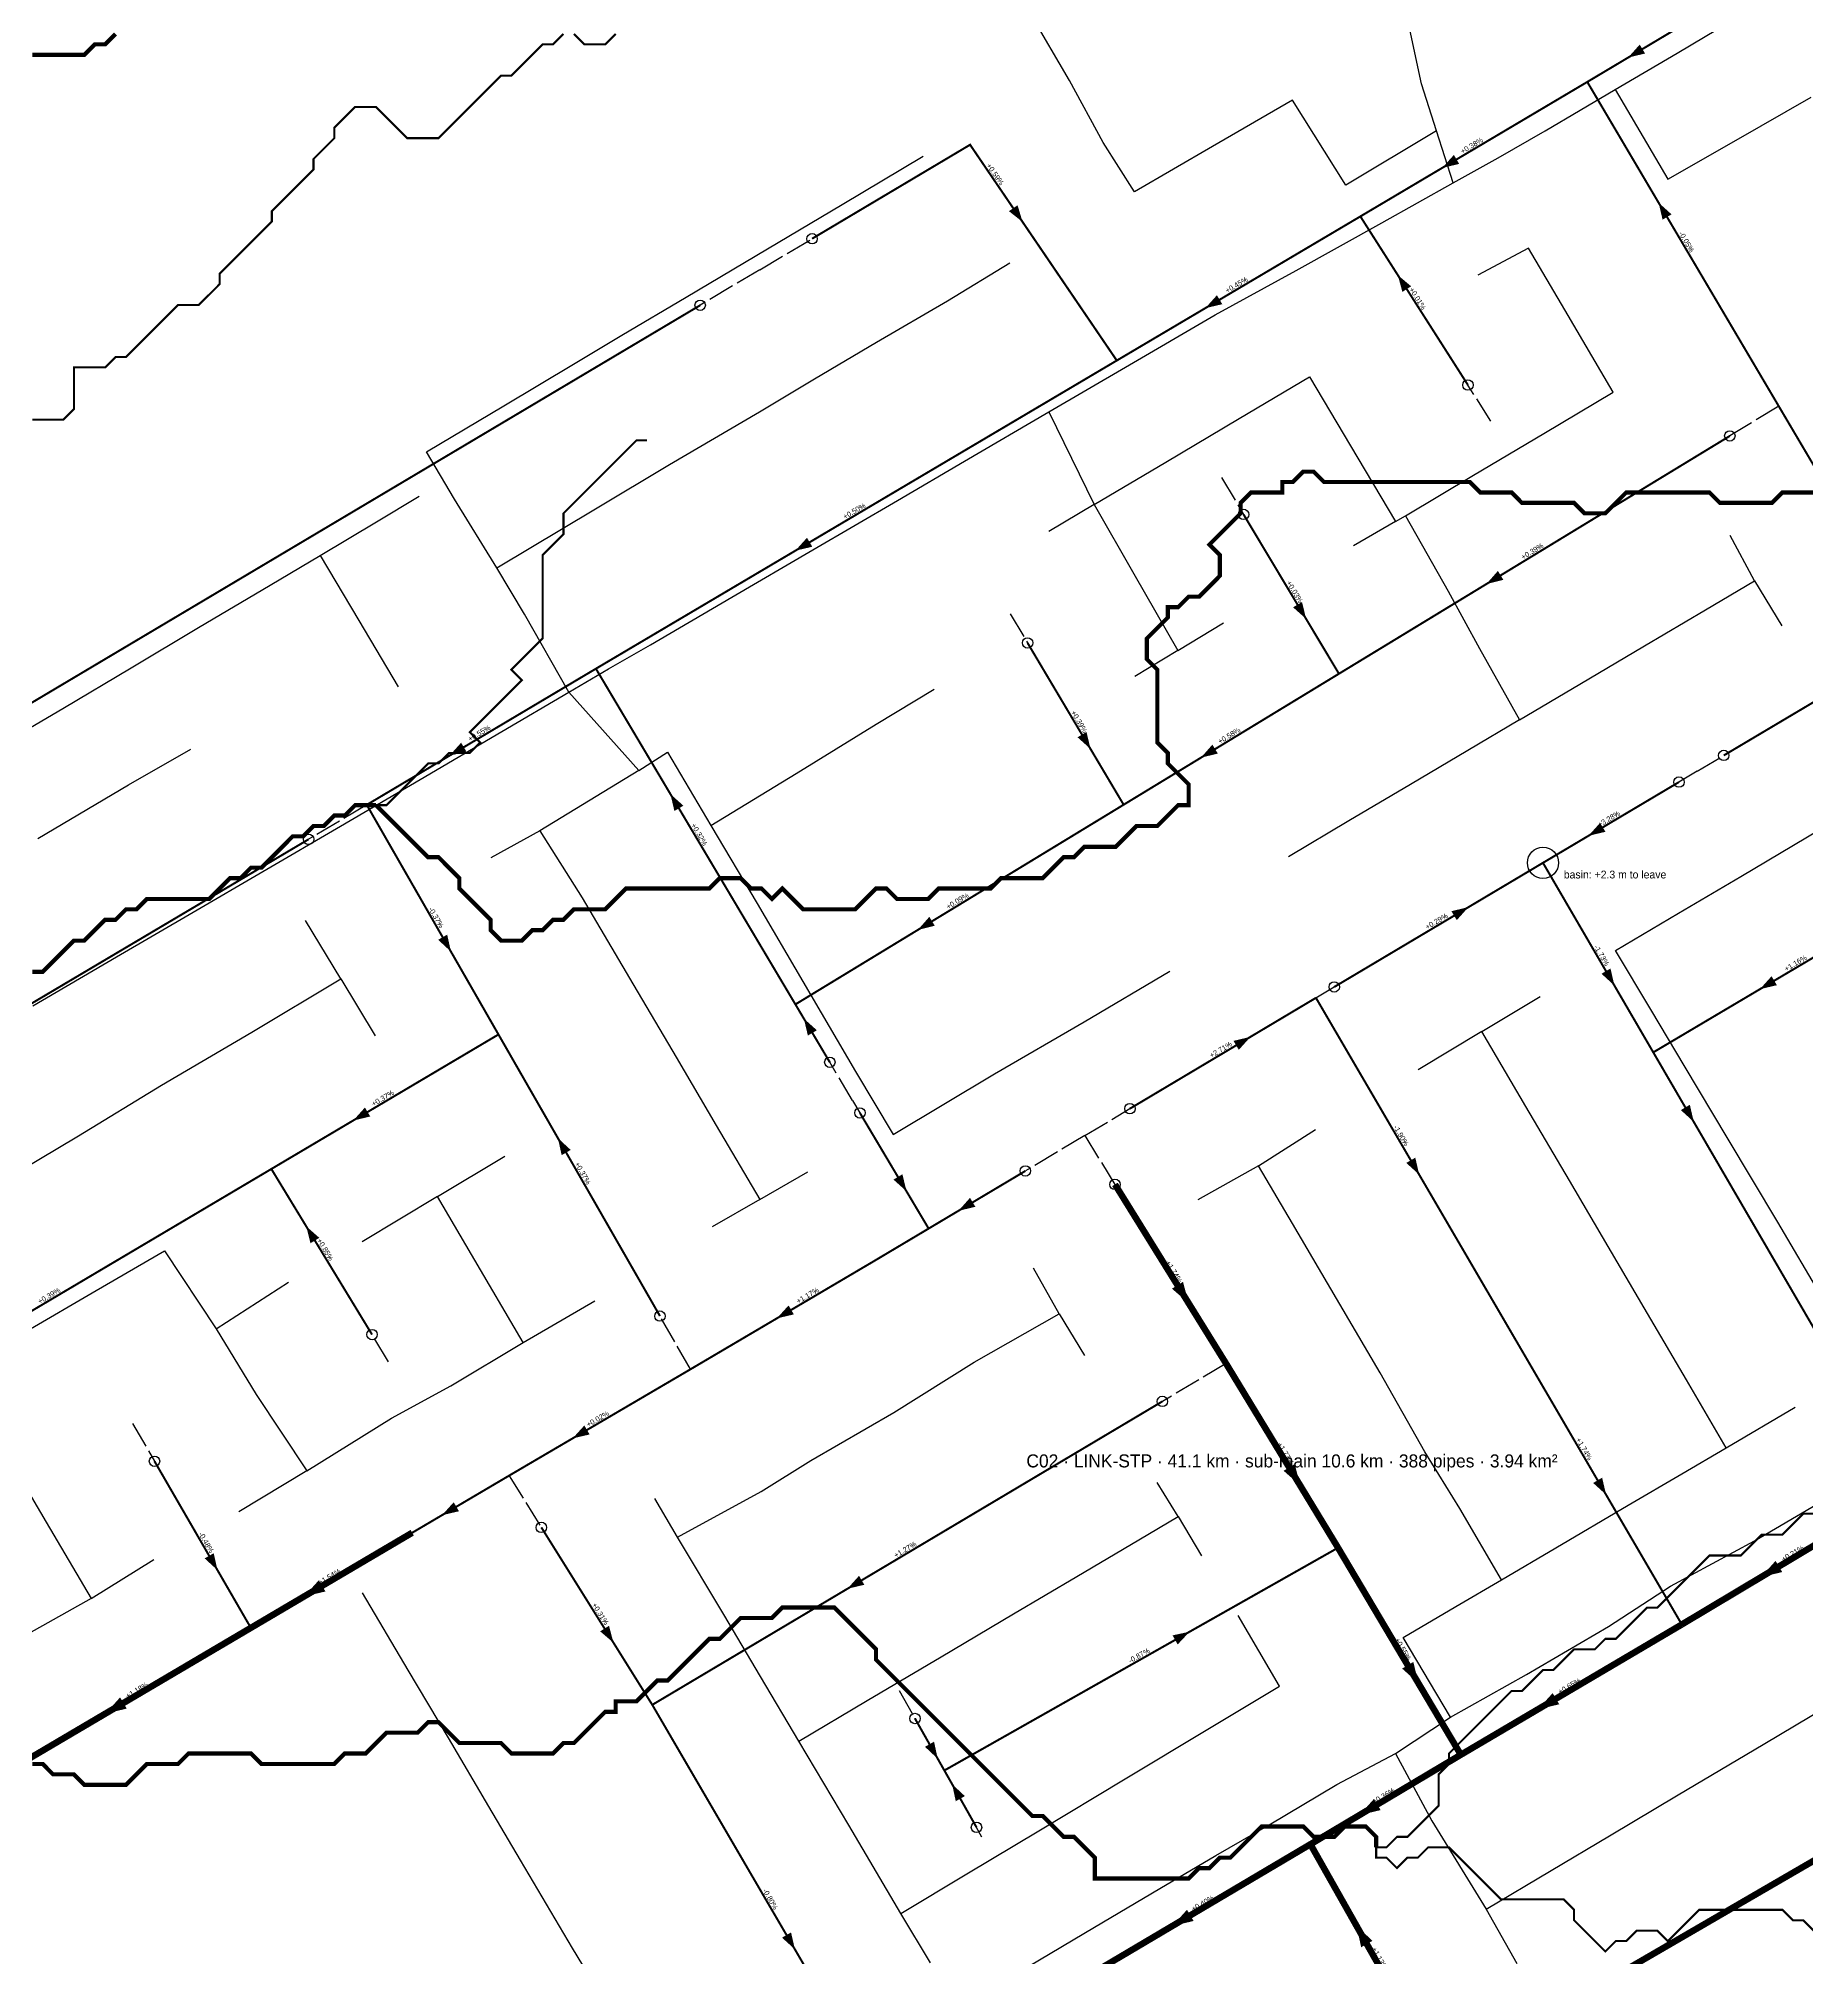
# Model space of a CAD drawing. Header units: metres. Extents: x 442821 to 452274, y 2561971 to 2571293.
# Drawn here: x 445554 to 446233, y 2566414 to 2567151 of the extents above; entities that cross this region are included whole.
import ezdxf
from ezdxf.enums import TextEntityAlignment as Align

# ---------------------------------------------------------------- set-up
doc = ezdxf.new("R2010")
doc.units = ezdxf.units.M
doc.header["$LTSCALE"] = 8
doc.linetypes.add('DASHDOT', pattern=[3.556, 2.54, -0.508, 0, -0.508])
doc.linetypes.add('DASHED', pattern=[1.524, 1.27, -0.254])
for name, color, linetype in [('A_ARROWS', 7, 'Continuous'), ('A_BASINS', 1, 'Continuous'), ('A_BRANCH', 7, 'Continuous'), ('A_BUILT_2006', 252, 'Continuous'), ('A_CATCH_LABEL', 7, 'Continuous'), ('A_GRADIENT', 8, 'Continuous'), ('A_HEAD_GAP', 8, 'Continuous'), ('A_HEADS', 8, 'Continuous'), ('A_LATERAL', 7, 'Continuous'), ('A_STREAMS', 5, 'Continuous'), ('A_SUBMAIN', 7, 'Continuous')]:
    doc.layers.add(name, color=color, linetype=linetype)

msp = doc.modelspace()

# ---------------------------------------------------------------- linework, layer by layer
at = {"layer": 'A_ARROWS', "color": 2}
for points in [[(446164.11, 2567143.3), (446168.58, 2567148.29), (446170.63, 2567144.86)], [(446092.71, 2567100.93), (446097.2, 2567105.91), (446099.24, 2567102.47)], [(445931.6, 2567080.16), (445926.35, 2567084.33), (445929.66, 2567086.58)], [(446175.82, 2567087.6), (446180.79, 2567083.1), (446177.35, 2567081.07)], [(446075.67, 2567059.79), (446080.8, 2567055.47), (446077.43, 2567053.32)], [(446001.73, 2567047.07), (446006.22, 2567052.05), (446008.26, 2567048.61)], [(445844.3, 2566953.95), (445848.8, 2566958.93), (445850.83, 2566955.49)], [(446109.69, 2566941.16), (446114.12, 2566946.2), (446116.2, 2566942.78)], [(446040.47, 2566927.75), (446035.47, 2566932.22), (446038.9, 2566934.27)], [(445957.68, 2566877.84), (445952.69, 2566882.32), (445956.13, 2566884.36)], [(445711.5, 2566875.25), (445715.98, 2566880.24), (445718.03, 2566876.8)], [(446000.05, 2566874.47), (446004.47, 2566879.5), (446006.55, 2566876.09)], [(445796.34, 2566860.54), (445801.33, 2566856.06), (445797.89, 2566854.02)], [(446148.87, 2566844.49), (446153.36, 2566849.47), (446155.4, 2566846.03)], [(445891.35, 2566808.35), (445895.78, 2566813.39), (445897.86, 2566809.97)], [(446102.79, 2566817.1), (446098.32, 2566812.11), (446096.27, 2566815.55)], [(445712.08, 2566800.01), (445707.16, 2566804.56), (445710.63, 2566806.55)], [(446158.85, 2566787), (446153.9, 2566791.53), (446157.36, 2566793.54)], [(446214.71, 2566785.6), (446219.2, 2566790.58), (446221.24, 2566787.14)], [(445847.59, 2566774.32), (445852.58, 2566769.84), (445849.14, 2566767.79)], [(446019.1, 2566767.3), (446014.62, 2566762.31), (446012.58, 2566765.75)], [(445674.55, 2566735.18), (445679.04, 2566740.17), (445681.08, 2566736.72)], [(446189.32, 2566734.66), (446184.37, 2566739.18), (446187.83, 2566741.2)], [(445753.14, 2566728.44), (445758.06, 2566723.88), (445754.59, 2566721.89)], [(445887, 2566708.01), (445882.01, 2566712.49), (445885.45, 2566714.54)], [(446083.89, 2566714.38), (446078.94, 2566718.89), (446082.39, 2566720.91)], [(445906.93, 2566700.49), (445911.4, 2566705.49), (445913.45, 2566702.05)], [(445656.5, 2566694.56), (445661.53, 2566690.13), (445658.12, 2566688.05)], [(445995.29, 2566665.13), (445988.95, 2566670.61), (445993.2, 2566673.25)], [(445837.22, 2566659.21), (445841.72, 2566664.18), (445843.75, 2566660.74)], [(445758.8, 2566613.13), (445763.3, 2566618.09), (445765.33, 2566614.64)], [(446038.12, 2566595.15), (446031.82, 2566600.69), (446036.1, 2566603.29)], [(446155.65, 2566591.5), (446150.69, 2566596.02), (446154.15, 2566598.03)], [(445708.62, 2566583.63), (445713.12, 2566588.6), (445715.15, 2566585.16)], [(445622.44, 2566562.51), (445617.5, 2566567.05), (445620.96, 2566569.05)], [(445864.3, 2566555.38), (445868.78, 2566560.37), (445870.82, 2566556.93)], [(446215.15, 2566559.85), (446220.73, 2566566.1), (446223.3, 2566561.81)], [(445655.71, 2566552.45), (445661.33, 2566558.66), (445663.87, 2566554.35)], [(445774.47, 2566534.69), (445769.38, 2566539.05), (445772.77, 2566541.18)], [(445995.73, 2566538.9), (445991.14, 2566534.01), (445989.18, 2566537.49)], [(446083.57, 2566519.15), (446077.34, 2566524.75), (446081.64, 2566527.3)], [(446129.52, 2566509.13), (446135.14, 2566515.34), (446137.68, 2566511.03)], [(445579.4, 2566507.46), (445585.02, 2566513.68), (445587.56, 2566509.37)], [(445899, 2566490.12), (445894.11, 2566494.71), (445897.59, 2566496.68)], [(445904.52, 2566480.38), (445909.41, 2566475.79), (445905.93, 2566473.82)], [(446060.93, 2566468.48), (446066.53, 2566474.72), (446069.08, 2566470.42)], [(445989.11, 2566425.92), (445994.72, 2566432.15), (445997.26, 2566427.84)], [(445844.17, 2566416.91), (445839.22, 2566421.43), (445842.67, 2566423.44)], [(446059.84, 2566425.95), (446065.95, 2566420.22), (446061.6, 2566417.75)]]:
    msp.add_solid(points, dxfattribs=at)
at = {"layer": 'A_BASINS', "color": 1}
msp.add_circle((446131.42, 2566834.12), 6, dxfattribs=at)
at = {"layer": 'A_BRANCH', "color": 2, "const_width": 0.8}
for points in [[(445807.78, 2567048.2), (445436.13, 2566827.24), (445201.18, 2566933.06)], [(446200.85, 2566875.35), (446275.11, 2566919.44)], [(445972.8, 2566739.73), (446044.24, 2566782.28)], [(445857.56, 2566757.55), (445844.35, 2566779.77)], [(445932.65, 2566715.81), (445895.51, 2566693.69)], [(445985.26, 2566627.32), (445789.39, 2566510.83)]]:
    msp.add_lwpolyline(points, dxfattribs=at)
at = {"layer": 'A_BRANCH', "color": 2, "linetype": 'DASHED', "const_width": 0.8}
for points in [[(446203.17, 2566998.02), (446053.07, 2566906.72)], [(445657.39, 2566843.14), (445422.16, 2566703.75)], [(446051.26, 2566786.45), (446131.42, 2566834.12)], [(445792.33, 2566660.11), (445730.32, 2566768.21)], [(445746.78, 2566578.96), (445789.39, 2566510.83)]]:
    msp.add_lwpolyline(points, dxfattribs=at)
at = {"layer": 'A_BUILT_2006', "color": 252}
for points in [[(446084.79, 2567133.27), (446076.11, 2567173.87)], [(445949.54, 2567134.51), (445934.6, 2567160.12)], [(446182.92, 2567145.04), (446203.8, 2567157.36)], [(446159.11, 2567130.99), (446182.92, 2567145.04)], [(445962.52, 2567110.73), (445949.54, 2567134.51)], [(446035.2, 2567127), (446004.56, 2567109.18)], [(446055.69, 2567094.33), (446035.2, 2567127)], [(446090.55, 2567115.18), (446084.79, 2567133.27)], [(446132.3, 2567115.17), (446159.11, 2567130.99)], [(446159.11, 2567130.99), (446179.39, 2567096.61)], [(446205.56, 2567111.59), (446234.38, 2567128.09)], [(446090.55, 2567115.18), (446055.69, 2567094.33)], [(446096.92, 2567095.17), (446090.55, 2567115.18)], [(446114.21, 2567104.81), (446132.3, 2567115.17)], [(445862.24, 2567086.87), (445893.47, 2567105.46)], [(445974.51, 2567091.7), (445962.52, 2567110.73)], [(446004.56, 2567109.18), (445974.51, 2567091.7)], [(446096.92, 2567095.17), (446114.21, 2567104.81)], [(446179.39, 2567096.61), (446205.56, 2567111.59)], [(446069.51, 2567079.89), (446096.92, 2567095.17)], [(445833.59, 2567069.82), (445862.24, 2567086.87)], [(446036.6, 2567061.53), (446069.51, 2567079.89)], [(445802.38, 2567051.25), (445833.59, 2567069.82)], [(446125.87, 2567070.18), (446106.42, 2567059.71)], [(446139.79, 2567046.47), (446125.87, 2567070.18)], [(445902.7, 2567049.93), (445926.7, 2567064.55)], [(446005.48, 2567044.56), (446036.6, 2567061.53)], [(445777.71, 2567036.75), (445802.38, 2567051.25)], [(445875.43, 2567034.07), (445902.7, 2567049.93)], [(446158.34, 2567014.87), (446139.79, 2567046.47)], [(445971.11, 2567024.47), (446005.48, 2567044.56)], [(445759.19, 2567025.54), (445777.71, 2567036.75)], [(445851.67, 2567019.94), (445875.43, 2567034.07)], [(445732.33, 2567009.56), (445759.19, 2567025.54)], [(445941.68, 2567007.29), (445971.11, 2567024.47)], [(445830.57, 2567007.25), (445851.67, 2567019.94)], [(446014.7, 2567004.72), (446041.82, 2567020.72)], [(446041.82, 2567020.72), (446057.56, 2566994.22)], [(445702.7, 2566991.92), (445732.33, 2567009.56)], [(446131.71, 2566999.02), (446158.34, 2567014.87)], [(445796.05, 2566987.01), (445830.57, 2567007.25)], [(445909.3, 2566988.36), (445941.68, 2567007.29)], [(445941.68, 2567007.29), (445959.12, 2566971.64)], [(445986.57, 2566987.98), (446014.7, 2567004.72)], [(446057.56, 2566994.22), (446074.82, 2566965.15)], [(446104.74, 2566982.96), (446131.71, 2566999.02)], [(445713.48, 2566973.76), (445702.7, 2566991.92)], [(445767.63, 2566970.01), (445796.05, 2566987.01)], [(445883.54, 2566973.3), (445909.3, 2566988.36)], [(445959.12, 2566971.64), (445986.57, 2566987.98)], [(446078.65, 2566967.36), (446104.74, 2566982.96)], [(445683.53, 2566965), (445699.87, 2566974.85)], [(445729.65, 2566947.39), (445713.48, 2566973.76)], [(445850.98, 2566954.26), (445883.54, 2566973.3)], [(445661.88, 2566952.15), (445683.53, 2566965)], [(445729.65, 2566947.39), (445767.63, 2566970.01)], [(445959.12, 2566971.64), (445941.63, 2566961.29)], [(445959.12, 2566971.64), (445974.28, 2566945.12)], [(446074.82, 2566965.15), (446058.66, 2566955.89)], [(446074.82, 2566965.15), (446078.65, 2566967.36)], [(446078.65, 2566967.36), (446095.03, 2566938.38)], [(446212.59, 2566942.39), (446203.33, 2566959.76)], [(445642.64, 2566940.72), (445661.88, 2566952.15)], [(445661.88, 2566952.15), (445676.68, 2566927.16)], [(445819.99, 2566936.14), (445850.98, 2566954.26)], [(445740.35, 2566929.6), (445729.65, 2566947.39)], [(445974.28, 2566945.12), (445991.15, 2566915.61)], [(445615.19, 2566924.42), (445642.64, 2566940.72)], [(445788.71, 2566917.85), (445819.99, 2566936.14)], [(446095.03, 2566938.38), (446107.05, 2566916.47)], [(446193.78, 2566931.26), (446212.59, 2566942.39)], [(446212.59, 2566942.39), (446223.17, 2566925.12)], [(445757.38, 2566899.64), (445740.35, 2566929.6)], [(446170.36, 2566917.41), (446193.78, 2566931.26)], [(445589.24, 2566909.01), (445615.19, 2566924.42)], [(445676.68, 2566927.16), (445691.83, 2566901.72)], [(445991.15, 2566915.61), (446008.75, 2566926.3)], [(445772.54, 2566908.58), (445788.71, 2566917.85)], [(445991.15, 2566915.61), (445974.67, 2566905.6)], [(446107.05, 2566916.47), (446122.37, 2566889.02)], [(446145.57, 2566902.74), (446170.36, 2566917.41)], [(445563, 2566893.43), (445589.24, 2566909.01)], [(445757.38, 2566899.64), (445772.54, 2566908.58)], [(445731.63, 2566884.48), (445757.38, 2566899.64)], [(445757.38, 2566899.64), (445784.28, 2566869.57)], [(445875.4, 2566887.37), (445897.62, 2566900.75)], [(446122.37, 2566889.02), (446145.57, 2566902.74)], [(445533.74, 2566876.17), (445563, 2566893.43)], [(445700.21, 2566866.11), (445731.63, 2566884.48)], [(445844.7, 2566868.46), (445875.4, 2566887.37)], [(446122.37, 2566889.02), (446102.55, 2566877.27)], [(445588.2, 2566864.02), (445612.17, 2566877.81)], [(445784.28, 2566869.57), (445795.28, 2566876.57)], [(445795.28, 2566876.57), (445811.88, 2566848.46)], [(446102.55, 2566877.27), (446080.56, 2566864.24)], [(445784.28, 2566869.57), (445746.22, 2566846.43)], [(445553.38, 2566843.42), (445588.2, 2566864.02)], [(445669.64, 2566848.23), (445700.21, 2566866.11)], [(445811.88, 2566848.46), (445844.7, 2566868.46)], [(446080.56, 2566864.24), (446056.88, 2566850.2)], [(445639.84, 2566830.78), (445669.64, 2566848.23)], [(445811.88, 2566848.46), (445829.68, 2566818.44)], [(446056.88, 2566850.2), (446033.69, 2566836.46)], [(446207.46, 2566828.85), (446237.7, 2566846.96)], [(445746.22, 2566846.43), (445727.45, 2566836)], [(445746.22, 2566846.43), (445762.42, 2566820.71)], [(445613.14, 2566815.2), (445639.84, 2566830.78)], [(446183.49, 2566814.76), (446207.46, 2566828.85)], [(445762.42, 2566820.71), (445780.6, 2566789.87)], [(445829.68, 2566818.44), (445847.24, 2566788.56)], [(445583.69, 2566797.98), (445613.14, 2566815.2)], [(445669.83, 2566789.55), (445656.27, 2566811.92)], [(446159.24, 2566800.5), (446183.49, 2566814.76)], [(445551.51, 2566779.25), (445583.69, 2566797.98)], [(446172.85, 2566777.74), (446159.24, 2566800.5)], [(445635.63, 2566769.14), (445669.83, 2566789.55)], [(445669.83, 2566789.55), (445682.96, 2566767.73)], [(445780.6, 2566789.87), (445798.54, 2566759.47)], [(445847.24, 2566788.56), (445867.48, 2566754.05)], [(445955.22, 2566773.06), (445988.13, 2566792.54)], [(446107.93, 2566769.41), (446130.28, 2566782.85)], [(446186.05, 2566755.64), (446172.85, 2566777.74)], [(445600.9, 2566748.76), (445635.63, 2566769.14)], [(445920.8, 2566753.13), (445955.22, 2566773.06)], [(446107.93, 2566769.41), (446083.46, 2566754.69)], [(446124.87, 2566740.6), (446107.93, 2566769.41)], [(445798.54, 2566759.47), (445813.96, 2566733.32)], [(445867.48, 2566754.05), (445881.93, 2566729.85)], [(445881.93, 2566729.85), (445920.8, 2566753.13)], [(446202.15, 2566728.69), (446186.05, 2566755.64)], [(445568.99, 2566729.36), (445600.9, 2566748.76)], [(446141.58, 2566712.16), (446124.87, 2566740.6)], [(445538.42, 2566711.11), (445568.99, 2566729.36)], [(445813.96, 2566733.32), (445830.73, 2566704.89)], [(446022.15, 2566717.8), (446044.13, 2566731.69)], [(446221.56, 2566696.2), (446202.15, 2566728.69)], [(445706.94, 2566705.99), (445732.82, 2566721.48)], [(445830.73, 2566704.89), (445849.12, 2566715.43)], [(446022.15, 2566717.8), (445998.88, 2566704.71)], [(446035.19, 2566695.61), (446022.15, 2566717.8)], [(446156.48, 2566686.81), (446141.58, 2566712.16)], [(445706.94, 2566705.99), (445678, 2566688.66)], [(445719.97, 2566683.77), (445706.94, 2566705.99)], [(445830.73, 2566704.89), (445812.35, 2566694.35)], [(446048.63, 2566672.74), (446035.19, 2566695.61)], [(446238.66, 2566667.28), (446221.56, 2566696.2)], [(445575.78, 2566669.9), (445602.03, 2566685.2)], [(445602.03, 2566685.2), (445621.88, 2566655.24)], [(446171.62, 2566661.06), (446156.48, 2566686.81)], [(445739.83, 2566649.92), (445719.97, 2566683.77)], [(445945.57, 2566660.93), (445935.79, 2566678.44)], [(445621.88, 2566655.24), (445649.66, 2566673.13)], [(446068.89, 2566638.26), (446048.63, 2566672.74)], [(445549.09, 2566654.36), (445575.78, 2566669.9)], [(445739.83, 2566649.92), (445767.29, 2566665.93)], [(445621.88, 2566655.24), (445637.33, 2566629.92)], [(445912.98, 2566642.35), (445945.57, 2566660.93)], [(445945.57, 2566660.93), (445955.3, 2566644.94)], [(446186.54, 2566635.67), (446171.62, 2566661.06)], [(445712.06, 2566633.35), (445739.83, 2566649.92)], [(445882.1, 2566623.07), (445912.98, 2566642.35)], [(445689.23, 2566620.89), (445712.06, 2566633.35)], [(446086, 2566607.92), (446068.89, 2566638.26)], [(446201.73, 2566609.52), (446186.54, 2566635.67)], [(445637.33, 2566629.92), (445656.7, 2566600.7)], [(445656.7, 2566600.7), (445689.23, 2566620.89)], [(445850.3, 2566604.64), (445882.1, 2566623.07)], [(446201.73, 2566609.52), (446228.32, 2566625.15)], [(445540.58, 2566608.2), (445556.68, 2566580.94)], [(445831.24, 2566592.75), (445850.3, 2566604.64)], [(446099.51, 2566586.16), (446086, 2566607.92)], [(446184.71, 2566599.52), (446201.73, 2566609.52)], [(445656.7, 2566600.7), (445630.68, 2566584.88)], [(446164.13, 2566587.43), (446184.71, 2566599.52)], [(445799.09, 2566575.26), (445790.36, 2566590.03)], [(445799.09, 2566575.26), (445831.24, 2566592.75)], [(445991.35, 2566583.14), (445983.33, 2566596.19)], [(446212.71, 2566573.84), (446244.94, 2566592.77)], [(445976.21, 2566574.17), (445991.35, 2566583.14)], [(445991.35, 2566583.14), (446000.26, 2566568.09)], [(446115.55, 2566558.87), (446099.51, 2566586.16)], [(446136.34, 2566571.09), (446164.13, 2566587.43)], [(445556.68, 2566580.94), (445573.88, 2566551.65)], [(445816.81, 2566545.47), (445799.09, 2566575.26)], [(445952.44, 2566560.11), (445976.21, 2566574.17)], [(446115.55, 2566558.87), (446136.34, 2566571.09)], [(446180.33, 2566556.35), (446212.71, 2566573.84)], [(445573.88, 2566551.65), (445597.92, 2566566.63)], [(445928.15, 2566545.73), (445952.44, 2566560.11)], [(445695.7, 2566524.12), (445678.1, 2566553.82)], [(446097.94, 2566548.54), (446115.55, 2566558.87)], [(446156.63, 2566540.9), (446180.33, 2566556.35)], [(445573.88, 2566551.65), (445549.98, 2566538.23)], [(445830.94, 2566521.67), (445816.81, 2566545.47)], [(445900.33, 2566529.26), (445928.15, 2566545.73)], [(446030.22, 2566517.96), (446014.38, 2566545.1)], [(446077.79, 2566536.68), (446097.94, 2566548.54)], [(446125.15, 2566522.41), (446156.63, 2566540.9)], [(446095.96, 2566506.06), (446077.79, 2566536.68)], [(445711.09, 2566498.1), (445695.7, 2566524.12)], [(445871.89, 2566512.45), (445900.33, 2566529.26)], [(445845.63, 2566496.92), (445830.94, 2566521.67)], [(446002.76, 2566501.49), (446030.22, 2566517.96)], [(446095.96, 2566506.06), (446125.15, 2566522.41)], [(445845.63, 2566496.92), (445871.89, 2566512.45)], [(446216.03, 2566495.63), (446246.7, 2566513.85)], [(445970.95, 2566482.38), (446002.76, 2566501.49)], [(446074.76, 2566492.13), (446095.96, 2566506.06)], [(445726.61, 2566471.81), (445711.09, 2566498.1)], [(445864.8, 2566464.63), (445845.63, 2566496.92)], [(446183.36, 2566476.21), (446216.03, 2566495.63)], [(446052.21, 2566480.3), (446074.76, 2566492.13)], [(446074.76, 2566492.13), (446088.72, 2566466.34)], [(445937.77, 2566462.45), (445970.95, 2566482.38)], [(446026.31, 2566464.79), (446052.21, 2566480.3)], [(445738.79, 2566451.18), (445726.61, 2566471.81)], [(446156.93, 2566460.52), (446183.36, 2566476.21)], [(445884.89, 2566430.67), (445864.8, 2566464.63)], [(446005.83, 2566452.97), (446026.31, 2566464.79)], [(446088.72, 2566466.34), (446109.56, 2566432.37)], [(445910.2, 2566445.88), (445937.77, 2566462.45)], [(446134.56, 2566447.22), (446156.93, 2566460.52)], [(445758.8, 2566417.34), (445738.79, 2566451.18)], [(445984.34, 2566440.28), (446005.83, 2566452.97)], [(445884.89, 2566430.67), (445910.2, 2566445.88)], [(446109.56, 2566432.37), (446134.56, 2566447.22)], [(445959.15, 2566425.41), (445984.34, 2566440.28)], [(445896.17, 2566411.79), (445884.89, 2566430.67)], [(446109.56, 2566432.37), (446121.39, 2566411.45)], [(445933.94, 2566410.53), (445959.15, 2566425.41)], [(445778.25, 2566385.44), (445758.8, 2566417.34)]]:
    msp.add_lwpolyline(points, dxfattribs=at)
at = {"layer": 'A_HEAD_GAP', "color": 8, "linetype": 'DASHED'}
for points in [[(445830.7, 2567061.83), (445850.75, 2567073.75)], [(445830.7, 2567061.83), (445807.78, 2567048.2)], [(446111.46, 2567003.71), (446102.61, 2567017.58)], [(446221.96, 2567009.45), (446203.17, 2566998.02)], [(446007.96, 2566982.02), (446016.44, 2566967.88)], [(445926.87, 2566929.71), (445933.5, 2566918.54)], [(446190.59, 2566869.25), (446183.65, 2566865.13)], [(446190.59, 2566869.25), (446200.85, 2566875.35)], [(445679.74, 2566856.38), (445657.39, 2566843.14)], [(446044.24, 2566782.28), (446051.26, 2566786.45)], [(445866.28, 2566742.88), (445857.56, 2566757.55)], [(445866.28, 2566742.88), (445869.12, 2566738.09)], [(445955.44, 2566729.39), (445972.8, 2566739.73)], [(445955.44, 2566729.39), (445932.65, 2566715.81)], [(445955.44, 2566729.39), (445967.07, 2566710.64)], [(445804.06, 2566639.67), (445792.33, 2566660.11)], [(445688.12, 2566642.57), (445681.77, 2566653)], [(446009.72, 2566641.87), (445985.26, 2566627.32)], [(445589.84, 2566618.88), (445598.23, 2566604.36)], [(445734.37, 2566598.81), (445746.78, 2566578.96)], [(445884.16, 2566516.37), (445890.27, 2566505.57)], [(445916, 2566460.08), (445913.9, 2566463.79)]]:
    msp.add_lwpolyline(points, dxfattribs=at)
at = {"layer": 'A_HEADS', "color": 2}
for centre in [(445850.75, 2567073.75), (445807.78, 2567048.2), (446102.61, 2567017.58), (446203.17, 2566998.02), (446016.44, 2566967.88), (445933.5, 2566918.54), (446200.85, 2566875.35), (446183.65, 2566865.13), (445657.39, 2566843.14), (446051.26, 2566786.45), (445857.56, 2566757.55), (445869.12, 2566738.09), (445972.8, 2566739.73), (445932.65, 2566715.81), (445967.07, 2566710.64), (445792.33, 2566660.11), (445681.77, 2566653), (445985.26, 2566627.32), (445598.23, 2566604.36), (445746.78, 2566578.96), (445890.27, 2566505.57), (445913.9, 2566463.79)]:
    msp.add_circle(centre, 2, dxfattribs=at)
at = {"layer": 'A_LATERAL', "color": 2, "const_width": 0.8}
for points in [[(446196.21, 2567162.43), (446148.44, 2567133.95)], [(445850.75, 2567073.75), (445911.43, 2567109.83), (445967.76, 2567026.98)], [(445767.74, 2566908.66), (445679.74, 2566856.38)], [(446053.07, 2566906.72), (445970.39, 2566856.43)], [(446183.65, 2566865.13), (446131.42, 2566834.12)], [(446284.72, 2566827.06), (446173.78, 2566761.35)], [(445869.12, 2566738.09), (445895.51, 2566693.69)], [(446196.33, 2566722.62), (446271.48, 2566593.52)], [(445681.77, 2566653), (445643.11, 2566716.57)], [(445895.51, 2566693.69), (445885.68, 2566687.84), (445874.68, 2566681.29), (445804.06, 2566639.67)], [(446106.96, 2566674.87), (446184.74, 2566541.68)], [(445913.9, 2566463.79), (445901.55, 2566485.63)]]:
    msp.add_lwpolyline(points, dxfattribs=at)
at = {"layer": 'A_LATERAL', "color": 2, "linetype": 'DASHED', "const_width": 0.8}
for points in [[(446148.44, 2567133.95), (446061.3, 2567082.31)], [(446221.96, 2567009.45), (446148.44, 2567133.95)], [(446061.3, 2567082.31), (445967.76, 2567026.98)], [(446102.61, 2567017.58), (446061.3, 2567082.31)], [(445967.76, 2567026.98), (445767.74, 2566908.66)], [(446275.11, 2566919.44), (446221.96, 2567009.45)], [(446016.44, 2566967.88), (446053.07, 2566906.72)], [(445933.5, 2566918.54), (445970.39, 2566856.43)], [(445844.35, 2566779.77), (445767.74, 2566908.66)], [(445970.39, 2566856.43), (445844.35, 2566779.77)], [(445730.32, 2566768.21), (445643.11, 2566716.57)], [(445643.11, 2566716.57), (445474.04, 2566616.45)], [(445804.06, 2566639.67), (445734.37, 2566598.81)], [(445890.27, 2566505.57), (445901.55, 2566485.63)]]:
    msp.add_lwpolyline(points, dxfattribs=at)
at = {"layer": 'A_LATERAL', "color": 2, "linetype": 'DASHDOT', "const_width": 0.8}
for points in [[(445679.74, 2566856.38), (445730.32, 2566768.21)], [(446131.42, 2566834.12), (446173.78, 2566761.35)], [(446044.24, 2566782.28), (446106.96, 2566674.87)], [(446173.78, 2566761.35), (446196.33, 2566722.62)], [(445598.23, 2566604.36), (445635.23, 2566540.38)], [(445734.37, 2566598.81), (445697.19, 2566576.9)], [(445901.55, 2566485.63), (446052.72, 2566571.13)], [(445789.39, 2566510.83), (445877.33, 2566360.05)]]:
    msp.add_lwpolyline(points, dxfattribs=at)
at = {"layer": 'A_STREAMS', "color": 5}
for points, const_width in [([(445583.28, 2567152.38), (445579.28, 2567148.38), (445575.28, 2567148.38), (445571.28, 2567144.37), (445567.28, 2567144.37), (445563.28, 2567144.37), (445559.28, 2567144.37), (445555.28, 2567144.37), (445551.28, 2567144.37)], 1.6), ([(445755.3, 2567152.38), (445751.3, 2567148.38), (445747.3, 2567148.38), (445743.3, 2567144.37), (445739.3, 2567140.37), (445735.3, 2567136.37), (445731.3, 2567136.37), (445727.3, 2567132.37), (445723.3, 2567128.37), (445719.3, 2567124.37), (445715.3, 2567120.37), (445711.3, 2567116.36), (445707.3, 2567112.36), (445703.3, 2567112.36), (445699.3, 2567112.36), (445695.3, 2567112.36), (445691.3, 2567116.36), (445687.29, 2567120.37), (445683.29, 2567124.37), (445679.29, 2567124.37), (445675.29, 2567124.37), (445671.29, 2567120.37), (445667.29, 2567116.36), (445667.29, 2567112.36), (445663.29, 2567108.36), (445659.29, 2567104.36), (445659.29, 2567100.36), (445655.29, 2567096.36), (445651.29, 2567092.36), (445647.29, 2567088.35), (445643.29, 2567084.35), (445643.29, 2567080.35), (445639.29, 2567076.35), (445635.29, 2567072.35), (445631.29, 2567068.35), (445627.29, 2567064.35), (445623.29, 2567060.34), (445623.29, 2567056.34), (445619.29, 2567052.34), (445615.28, 2567048.34), (445611.28, 2567048.34), (445607.28, 2567048.34), (445603.28, 2567044.34), (445599.28, 2567040.34), (445595.28, 2567036.34), (445591.28, 2567032.33), (445587.28, 2567028.33), (445583.28, 2567028.33), (445579.28, 2567024.33), (445575.28, 2567024.33), (445571.28, 2567024.33), (445567.28, 2567024.33), (445567.28, 2567020.33), (445567.28, 2567016.33), (445567.28, 2567012.33), (445567.28, 2567008.33), (445563.28, 2567004.32), (445559.28, 2567004.32), (445555.28, 2567004.32), (445551.28, 2567004.32)], 0.8), ([(445775.31, 2567152.38), (445771.31, 2567148.38), (445767.31, 2567148.38), (445763.31, 2567148.38), (445759.3, 2567152.38)], 0.8), ([(445787.31, 2566996.32), (445783.31, 2566996.32), (445779.31, 2566992.32), (445775.31, 2566988.32), (445771.31, 2566984.32), (445767.31, 2566980.32), (445763.31, 2566976.32), (445759.3, 2566972.31), (445755.3, 2566968.31), (445755.3, 2566964.31), (445755.3, 2566960.31), (445751.3, 2566956.31), (445747.3, 2566952.31), (445747.3, 2566948.31), (445747.3, 2566944.3), (445747.3, 2566940.3), (445747.3, 2566936.3), (445747.3, 2566932.3), (445747.3, 2566928.3), (445747.3, 2566924.3), (445747.3, 2566920.3), (445743.3, 2566916.29), (445739.3, 2566912.29), (445735.3, 2566908.29), (445739.3, 2566904.29), (445735.3, 2566900.29), (445731.3, 2566896.29), (445727.3, 2566892.29), (445723.3, 2566888.28), (445719.3, 2566884.28), (445723.3, 2566880.28), (445719.3, 2566876.28), (445715.3, 2566876.28), (445711.3, 2566876.28), (445707.3, 2566872.28), (445703.3, 2566872.28), (445699.3, 2566868.28), (445695.3, 2566864.28), (445691.3, 2566860.27), (445687.29, 2566856.27), (445683.29, 2566856.27)], 0.8), ([(446235.37, 2566976.32), (446231.37, 2566976.32), (446227.37, 2566976.32), (446223.37, 2566976.32), (446219.37, 2566972.31), (446215.37, 2566972.31), (446211.37, 2566972.31), (446207.37, 2566972.31), (446203.37, 2566972.31), (446199.37, 2566972.31), (446195.36, 2566976.32), (446191.36, 2566976.32), (446187.36, 2566976.32), (446183.36, 2566976.32), (446179.36, 2566976.32), (446175.36, 2566976.32), (446171.36, 2566976.32), (446167.36, 2566976.32), (446163.36, 2566976.32), (446159.36, 2566972.31), (446155.36, 2566968.31), (446151.36, 2566968.31), (446147.36, 2566968.31), (446143.36, 2566972.31), (446139.36, 2566972.31), (446135.36, 2566972.31), (446131.36, 2566972.31), (446127.36, 2566972.31), (446123.35, 2566972.31), (446119.35, 2566976.32), (446115.35, 2566976.32), (446111.35, 2566976.32), (446107.35, 2566976.32), (446103.35, 2566980.32), (446099.35, 2566980.32), (446095.35, 2566980.32), (446091.35, 2566980.32), (446087.35, 2566980.32), (446083.35, 2566980.32), (446079.35, 2566980.32), (446075.35, 2566980.32), (446071.35, 2566980.32), (446067.35, 2566980.32), (446063.35, 2566980.32), (446059.35, 2566980.32), (446055.35, 2566980.32), (446051.34, 2566980.32), (446047.34, 2566980.32), (446043.34, 2566984.32), (446039.34, 2566984.32), (446035.34, 2566980.32), (446031.34, 2566980.32), (446031.34, 2566976.32), (446027.34, 2566976.32), (446023.34, 2566976.32), (446019.34, 2566976.32), (446015.34, 2566972.31), (446015.34, 2566968.31), (446011.34, 2566964.31), (446007.34, 2566960.31), (446003.34, 2566956.31), (446007.34, 2566952.31), (446007.34, 2566948.31), (446007.34, 2566944.3), (446003.34, 2566940.3), (445999.34, 2566936.3), (445995.34, 2566936.3), (445991.34, 2566932.3), (445987.34, 2566932.3), (445987.34, 2566928.3), (445983.34, 2566924.3), (445979.33, 2566920.3), (445979.33, 2566916.29), (445979.33, 2566912.29), (445983.34, 2566908.29), (445983.34, 2566904.29), (445983.34, 2566900.29), (445983.34, 2566896.29), (445983.34, 2566892.29), (445983.34, 2566888.28), (445983.34, 2566884.28), (445983.34, 2566880.28), (445987.34, 2566876.28), (445987.34, 2566872.28), (445991.34, 2566868.28), (445995.34, 2566864.28), (445995.34, 2566860.27), (445995.34, 2566856.27), (445991.34, 2566856.27), (445987.34, 2566852.27), (445983.34, 2566848.27), (445979.33, 2566848.27), (445975.33, 2566848.27), (445971.33, 2566844.27), (445967.33, 2566840.27), (445963.33, 2566840.27), (445959.33, 2566840.27), (445955.33, 2566840.27), (445951.33, 2566836.27), (445947.33, 2566836.27), (445943.33, 2566832.26), (445939.33, 2566828.26), (445935.33, 2566828.26), (445931.33, 2566828.26), (445927.33, 2566828.26), (445923.33, 2566828.26), (445919.33, 2566824.26), (445915.33, 2566824.26), (445911.33, 2566824.26), (445907.32, 2566824.26), (445903.32, 2566824.26), (445899.32, 2566824.26), (445895.32, 2566820.26), (445891.32, 2566820.26), (445887.32, 2566820.26), (445883.32, 2566820.26), (445879.32, 2566824.26), (445875.32, 2566824.26), (445871.32, 2566820.26), (445867.32, 2566816.26), (445863.32, 2566816.26), (445859.32, 2566816.26), (445855.32, 2566816.26), (445851.32, 2566816.26), (445847.32, 2566816.26), (445843.32, 2566820.26), (445839.32, 2566824.26), (445835.32, 2566820.26), (445831.31, 2566824.26), (445827.31, 2566824.26), (445823.31, 2566828.26), (445819.31, 2566828.26), (445815.31, 2566828.26), (445811.31, 2566824.26), (445807.31, 2566824.26), (445803.31, 2566824.26), (445799.31, 2566824.26), (445795.31, 2566824.26), (445791.31, 2566824.26), (445787.31, 2566824.26), (445783.31, 2566824.26), (445779.31, 2566824.26), (445775.31, 2566820.26), (445771.31, 2566816.26), (445767.31, 2566816.26), (445763.31, 2566816.26), (445759.3, 2566816.26), (445755.3, 2566812.26), (445751.3, 2566812.26), (445747.3, 2566808.26), (445743.3, 2566808.26), (445739.3, 2566804.26), (445735.3, 2566804.26), (445731.3, 2566804.26), (445727.3, 2566808.26), (445727.3, 2566812.26), (445723.3, 2566816.26), (445719.3, 2566820.26), (445715.3, 2566824.26), (445715.3, 2566828.26), (445711.3, 2566832.26), (445707.3, 2566836.27), (445703.3, 2566836.27), (445699.3, 2566840.27), (445695.3, 2566844.27), (445691.3, 2566848.27), (445687.29, 2566852.27), (445683.29, 2566856.27)], 1.6), ([(445683.29, 2566856.27), (445679.29, 2566856.27), (445675.29, 2566856.27), (445671.29, 2566852.27), (445667.29, 2566852.27), (445663.29, 2566848.27), (445659.29, 2566848.27), (445655.29, 2566844.27), (445651.29, 2566844.27), (445647.29, 2566840.27), (445643.29, 2566836.27), (445639.29, 2566832.26), (445635.29, 2566832.26), (445631.29, 2566828.26), (445627.29, 2566828.26), (445623.29, 2566824.26), (445619.29, 2566820.26), (445615.28, 2566820.26), (445611.28, 2566820.26), (445607.28, 2566820.26), (445603.28, 2566820.26), (445599.28, 2566820.26), (445595.28, 2566820.26), (445591.28, 2566816.26), (445587.28, 2566816.26), (445583.28, 2566812.26), (445579.28, 2566812.26), (445575.28, 2566808.26), (445571.28, 2566804.26), (445567.28, 2566804.26), (445563.28, 2566800.25), (445559.28, 2566796.25), (445555.28, 2566792.25), (445551.28, 2566792.25)], 1.6), ([(446235.37, 2566584.18), (446231.37, 2566584.18), (446227.37, 2566580.18), (446223.37, 2566576.18), (446219.37, 2566576.18), (446215.37, 2566576.18), (446211.37, 2566572.17), (446207.37, 2566568.17), (446203.37, 2566568.17), (446199.37, 2566568.17), (446195.36, 2566568.17), (446191.36, 2566564.17), (446187.36, 2566560.17), (446183.36, 2566556.17), (446179.36, 2566552.17), (446175.36, 2566548.17), (446171.36, 2566548.17), (446167.36, 2566544.16), (446163.36, 2566540.16), (446159.36, 2566536.16), (446155.36, 2566536.16), (446151.36, 2566532.16), (446147.36, 2566532.16), (446143.36, 2566532.16), (446139.36, 2566528.16), (446135.36, 2566524.16), (446131.36, 2566524.16), (446127.36, 2566520.16), (446123.35, 2566516.15), (446119.35, 2566516.15), (446115.35, 2566512.15), (446111.35, 2566508.15), (446107.35, 2566504.15), (446103.35, 2566500.15), (446099.35, 2566496.15), (446095.35, 2566492.15), (446095.35, 2566488.14), (446091.35, 2566484.14), (446091.35, 2566480.14), (446091.35, 2566476.14), (446091.35, 2566472.14), (446087.35, 2566468.14), (446083.35, 2566464.14), (446079.35, 2566460.14), (446075.35, 2566460.14), (446071.35, 2566456.13), (446067.35, 2566456.13)], 0.8), ([(446067.35, 2566456.13), (446067.35, 2566460.14), (446063.35, 2566464.14), (446059.35, 2566464.14), (446055.35, 2566464.14), (446051.34, 2566460.14), (446047.34, 2566460.14), (446043.34, 2566460.14), (446039.34, 2566464.14), (446035.34, 2566464.14), (446031.34, 2566464.14), (446027.34, 2566464.14), (446023.34, 2566464.14), (446019.34, 2566460.14), (446015.34, 2566456.13), (446011.34, 2566452.13), (446007.34, 2566452.13), (446003.34, 2566448.13), (445999.34, 2566448.13), (445995.34, 2566444.13), (445991.34, 2566444.13), (445987.34, 2566444.13), (445983.34, 2566444.13), (445979.33, 2566444.13), (445975.33, 2566444.13), (445971.33, 2566444.13), (445967.33, 2566444.13), (445963.33, 2566444.13), (445959.33, 2566444.13), (445959.33, 2566448.13), (445959.33, 2566452.13), (445955.33, 2566456.13), (445951.33, 2566460.14), (445947.33, 2566460.14), (445943.33, 2566464.14), (445939.33, 2566468.14), (445935.33, 2566468.14), (445931.33, 2566472.14), (445927.33, 2566476.14), (445923.33, 2566480.14), (445919.33, 2566484.14), (445915.33, 2566488.14), (445911.33, 2566492.15), (445907.32, 2566496.15), (445903.32, 2566500.15), (445899.32, 2566504.15), (445895.32, 2566508.15), (445891.32, 2566512.15), (445887.32, 2566516.15), (445883.32, 2566520.16), (445879.32, 2566524.16), (445875.32, 2566528.16), (445875.32, 2566532.16), (445871.32, 2566536.16), (445867.32, 2566540.16), (445863.32, 2566544.16), (445859.32, 2566548.17), (445855.32, 2566548.17), (445851.32, 2566548.17), (445847.32, 2566548.17), (445843.32, 2566548.17), (445839.32, 2566548.17), (445835.32, 2566544.16), (445831.31, 2566544.16), (445827.31, 2566544.16), (445823.31, 2566544.16), (445819.31, 2566540.16), (445815.31, 2566536.16), (445811.31, 2566536.16), (445807.31, 2566532.16), (445803.31, 2566528.16), (445799.31, 2566524.16), (445795.31, 2566520.16), (445791.31, 2566520.16), (445787.31, 2566516.15), (445783.31, 2566512.15), (445779.31, 2566512.15), (445775.31, 2566512.15), (445775.31, 2566508.15), (445771.31, 2566508.15), (445767.31, 2566504.15), (445763.31, 2566500.15), (445759.3, 2566496.15), (445755.3, 2566496.15), (445751.3, 2566492.15), (445747.3, 2566492.15), (445743.3, 2566492.15), (445739.3, 2566492.15), (445735.3, 2566492.15), (445731.3, 2566496.15), (445727.3, 2566496.15), (445723.3, 2566496.15), (445719.3, 2566496.15), (445715.3, 2566496.15), (445711.3, 2566500.15), (445707.3, 2566504.15), (445703.3, 2566504.15), (445699.3, 2566500.15), (445695.3, 2566500.15), (445691.3, 2566500.15), (445687.29, 2566500.15), (445683.29, 2566496.15), (445679.29, 2566492.15), (445675.29, 2566492.15), (445671.29, 2566492.15), (445667.29, 2566488.14), (445663.29, 2566488.14), (445659.29, 2566488.14), (445655.29, 2566488.14), (445651.29, 2566488.14), (445647.29, 2566488.14), (445643.29, 2566488.14), (445639.29, 2566488.14), (445635.29, 2566492.15), (445631.29, 2566492.15), (445627.29, 2566492.15), (445623.29, 2566492.15), (445619.29, 2566492.15), (445615.28, 2566492.15), (445611.28, 2566492.15), (445607.28, 2566488.14), (445603.28, 2566488.14), (445599.28, 2566488.14), (445595.28, 2566488.14), (445591.28, 2566484.14), (445587.28, 2566480.14), (445583.28, 2566480.14), (445579.28, 2566480.14), (445575.28, 2566480.14), (445571.28, 2566480.14), (445567.28, 2566484.14), (445563.28, 2566484.14), (445559.28, 2566484.14), (445555.28, 2566488.14), (445551.28, 2566488.14)], 1.6), ([(446235.37, 2566424.12), (446231.37, 2566428.12), (446227.37, 2566428.12), (446223.37, 2566432.13), (446219.37, 2566432.13), (446215.37, 2566432.13), (446211.37, 2566432.13), (446207.37, 2566432.13), (446203.37, 2566432.13), (446199.37, 2566432.13), (446195.36, 2566432.13), (446191.36, 2566432.13), (446187.36, 2566428.12), (446183.36, 2566424.12), (446179.36, 2566420.12), (446175.36, 2566424.12), (446171.36, 2566424.12), (446167.36, 2566424.12), (446163.36, 2566420.12), (446159.36, 2566420.12), (446155.36, 2566416.12), (446151.36, 2566420.12), (446147.36, 2566424.12), (446143.36, 2566428.12), (446143.36, 2566432.13), (446139.36, 2566436.13), (446135.36, 2566436.13), (446131.36, 2566436.13), (446127.36, 2566436.13), (446123.35, 2566436.13), (446119.35, 2566436.13), (446115.35, 2566436.13), (446111.35, 2566440.13), (446107.35, 2566444.13), (446103.35, 2566448.13), (446099.35, 2566452.13), (446095.35, 2566456.13), (446091.35, 2566456.13), (446087.35, 2566456.13), (446083.35, 2566452.13), (446079.35, 2566452.13), (446075.35, 2566448.13), (446071.35, 2566452.13), (446067.35, 2566452.13), (446067.35, 2566456.13)], 0.8)]:
    msp.add_lwpolyline(points, dxfattribs=dict(at, const_width=const_width))
at = {"layer": 'A_SUBMAIN', "color": 2, "const_width": 2.5}
for points in [[(445967.07, 2566710.64), (446009.72, 2566641.87)], [(446009.72, 2566641.87), (446052.72, 2566571.13)], [(445697.19, 2566576.9), (445635.23, 2566540.38)], [(446052.72, 2566571.13), (446099.88, 2566491.66)], [(446439.43, 2566569.45), (446191.06, 2566425.24)], [(445635.23, 2566540.38), (445549.35, 2566489.75)], [(446184.74, 2566541.68), (446099.88, 2566491.66)], [(446092.56, 2566368.05), (446042.12, 2566457.29)]]:
    msp.add_lwpolyline(points, dxfattribs=at)
at = {"layer": 'A_SUBMAIN', "color": 2, "linetype": 'DASHED', "const_width": 2.5}
for points in [[(446271.48, 2566593.52), (446184.74, 2566541.68)], [(446099.88, 2566491.66), (446042.12, 2566457.29)], [(446042.12, 2566457.29), (445960.93, 2566409.25)]]:
    msp.add_lwpolyline(points, dxfattribs=at)
at = {"layer": 'A_SUBMAIN', "color": 2, "linetype": 'DASHDOT', "const_width": 2.5}
msp.add_lwpolyline([(446191.06, 2566425.24), (446092.56, 2566368.05)], dxfattribs=at)

# ---------------------------------------------------------------- texts
at = {"layer": 'A_BASINS', "color": 1}
msp.add_text('basin: +2.3 m to leave', height=3, dxfattribs=at).set_placement((446139.42, 2566828.12))
at = {"layer": 'A_CATCH_LABEL', "color": 2}
msp.add_text('C02 · LINK-STP · 41.1 km · sub-main 10.6 km · 388 pipes · 3.94 km²', height=5, dxfattribs=at).set_placement((446035.04, 2566604.48), align=Align.MIDDLE_CENTER)
at = {"layer": 'A_GRADIENT', "color": 2}
for s, rotation, p in [('+0.38%', 30.65394, (446104.87, 2567108.13)), ('+0.59%', -55.78776, (445919.75, 2567097.59)), ('-0.05%', 300.56185, (446185.2, 2567071.7)), ('+0.45%', 30.60489, (446014.53, 2567054.64)), ('+0.01%', 302.54734, (446081.95, 2567049.94)), ('+0.50%', 30.60489, (445867.75, 2566967.82)), ('+0.39%', 31.31038, (446128.12, 2566952.37)), ('+0.03%', -59.07368, (446034.75, 2566937.3)), ('+0.39%', -59.29047, (445951.94, 2566887.49)), ('+0.55%', 30.71628, (445723.74, 2566882.52)), ('+0.58%', 31.31038, (446011.73, 2566881.58)), ('+0.32%', 300.72636, (445806.04, 2566844.21)), ('+3.28%', 30.70083, (446157.54, 2566849.63)), ('+0.09%', 31.31038, (445907.37, 2566818.1)), ('-0.37%', -60.15814, (445705.03, 2566812.29)), ('+0.29%', 30.73839, (446091.34, 2566810.29)), ('-1.73%', -59.79502, (446152.6, 2566797.74)), ('+1.16%', 30.63702, (446229.25, 2566794.21)), ('+2.71%', 30.77868, (446008.52, 2566761)), ('+0.37%', 30.63134, (445686.72, 2566742.39)), ('-1.90%', -59.71642, (446075.6, 2566728.57)), ('+0.37%', 299.84186, (445761.33, 2566714.16)), ('+0.85%', 301.31122, (445662.44, 2566684.78)), ('+1.74%', -58.19082, (445988.39, 2566676.26)), ('+0.39%', 30.63134, (445558.58, 2566666.51)), ('+1.17%', 30.51127, (445849.82, 2566666.63)), ('+0.02%', 30.38253, (445769.22, 2566619.24)), ('+1.77%', -58.70915, (446031.22, 2566606.5)), ('+1.74%', -59.71642, (446145.85, 2566608.27)), ('-0.48%', -59.95934, (445616.73, 2566572.37)), ('+1.27%', 30.74188, (445887.32, 2566569.08)), ('+0.21%', 30.86886, (446228.11, 2566567.6)), ('+1.54%', 30.51656, (445666.21, 2566558.64)), ('+0.31%', -57.97927, (445768.09, 2566544.89)), ('-0.87%', 29.49178, (445977.13, 2566528.38)), ('+0.55%', -59.3114, (446076.3, 2566531.39)), ('+1.18%', 30.51656, (445592.29, 2566515.07)), ('+0.65%', 30.5164, (446142.31, 2566516.67)), ('+0.36%', 30.74975, (446071, 2566474.47)), ('-0.80%', -59.7485, (445833.36, 2566435.44)), ('+0.40%', 30.61498, (446001.53, 2566433.27)), ('+1.13%', 299.47631, (446067.34, 2566412.67))]:
    msp.add_text(s, height=2, rotation=rotation, dxfattribs=at).set_placement(p, align=Align.BOTTOM_CENTER)

doc.saveas('drawing.dxf')
